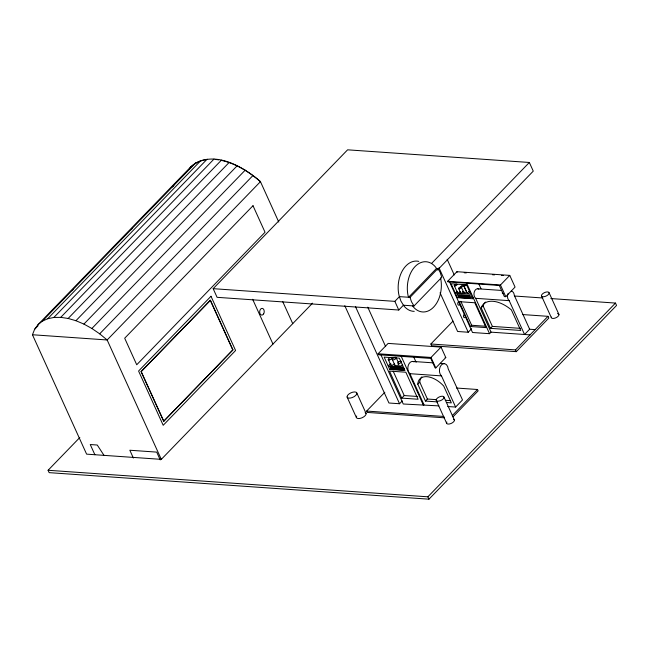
<?xml version="1.0" encoding="UTF-8"?>
<svg xmlns="http://www.w3.org/2000/svg" width="649" height="649" viewBox="0 0 649 649"><rect width="100%" height="100%" fill="white"/><g stroke="black" fill="none" stroke-linecap="round" stroke-linejoin="round"><path stroke-width="0.97" d="M312.55 303.164L161.309 459.362L86.609 454.146L32.45 334.746L34.632 329.27L37.958 324.719L191.252 166.395C212.831 148.848 242.807 166.241 260.444 181.647L278.778 222.063M189.037 169.438L191.252 166.395M37.958 324.719L42.339 321.174L195.633 162.858M34.632 329.27L38.153 325.644M71.901 290.784L73.313 289.332M130.976 229.778L132.38 228.326M172.464 186.936L173.867 185.484M42.339 321.174L47.677 318.74L200.971 160.425M47.677 318.74L53.859 317.458L207.153 159.143M53.859 317.458L60.73 317.361L214.024 159.046M60.73 317.361L68.145 318.456L221.439 160.141M68.145 318.456L75.925 320.711L229.219 162.396M75.925 320.711L83.899 324.078L237.193 165.763M83.899 324.078L91.882 328.483L245.176 170.168M91.882 328.483L99.686 333.821L252.988 175.506M436.469 268.475L435.771 267.315A25.165 16.971 -86 0 0 415.117 266.52A25.165 16.971 -86 0 0 408.124 295.863L408.586 297.266L436.469 268.475L437.913 268.572L440.087 272.174L441.774 277.293L414.021 305.963L403.427 305.217L398.778 310.019L217.082 297.323L213.156 288.667L347.604 149.822L529.341 162.469L533.267 171.125L437.515 270.008M141.093 371.666L210.414 300.26L232.918 349.876L163.767 421.298L141.093 371.666L210.414 300.26M550.831 298.556L615.479 303.075L616.55 305.444L428.957 499.178L49.162 472.642L48.091 470.274L79.827 437.499M163.605 421.282L232.918 349.876M213.156 288.667L394.852 301.363L399.435 296.625L410.03 297.364L437.913 268.572M431.536 263.47L529.341 162.469M447.64 281.293L456.928 271.704L509.757 275.395L515.063 287.085L505.774 296.674L504.354 296.577L499.316 285.463L447.899 281.869L447.64 281.293L500.468 284.984L509.757 275.395M378.116 353.762L388.143 343.402L441.052 347.101L445.798 357.575L435.771 367.926L435.09 367.878L430.798 358.41L378.57 354.76L378.116 353.762L431.025 357.453L441.052 347.101M455.347 293.226L470.906 294.313L466.615 284.846L451.055 283.759L455.347 293.226L457.221 291.296M388.175 365.971L403.378 367.034L399.362 358.175L384.159 357.112L388.175 365.971L390.268 363.813M459.054 295.571L468.594 296.236L469.251 295.555L470.152 297.534L469.495 298.207L459.946 297.542L459.054 295.571L459.711 294.889M457.367 297.68L472.959 298.767L471.677 295.936L456.085 294.849L457.367 297.68L458.632 296.374L457.667 294.248M403.581 367.748L404.222 369.151L403.443 369.962L391.801 369.151L390.844 367.034L391.623 366.223M389.7 369.435L404.927 370.498L403.694 367.772L388.459 366.709L389.7 369.435L392.207 366.807L392.645 367.772L402.307 368.454M459.946 297.542L460.603 296.861M460.587 297.21L460.993 296.796L469 297.356L468.594 297.769L460.587 297.21L460.182 296.317L468.189 296.877L468.594 297.769M402.834 367.553L402.202 368.202L391.574 367.456L392.012 368.429L392.645 367.772M522.81 314.57L547.999 316.331L548.803 318.091L516.288 351.661L431.658 345.747L430.863 343.986L452.994 321.133M444.541 417.826L367.261 412.423L366.644 411.06L384.825 392.28M481.16 307.804A27.185 15.657 44.1 0 1 511.404 309.914L520.725 330.463L490.482 328.345L481.16 307.804L483.059 305.849A27.185 15.657 44.1 0 1 485.509 302.061M470.452 326.512L486.044 327.607L474.768 302.759L459.176 301.663L470.452 326.512L471.661 325.263L485.306 326.22M401.755 398.113L418.094 399.249L405.836 372.218L389.489 371.074L401.755 398.113L404.222 395.557L417.688 396.498M437.402 401.893L425.452 401.058L417.802 384.208L419.773 382.172A20.022 11.536 44.1 0 1 421.891 376.858M440.063 292.788L457.618 331.493L468.229 332.239L471.636 328.71M344.806 305.72L388.938 403.005L399.549 403.743L402.275 400.928M490.482 328.345L492.38 326.39L520.595 328.362M449.295 281.301L472.521 332.499L489.549 333.691L491.042 332.15L530.046 334.876M425.452 401.058L427.415 399.03L436.379 399.654M380.955 354.857L403.248 404.002L438.846 405.885M535.141 329.611L529.649 329.23L524.554 334.495L509.205 300.665A5.046 3.407 -86 0 1 508.199 293.307M455.622 407.061L462.51 399.946L448.224 368.932A6.547 4.413 -86 0 0 441.434 364.876A6.547 4.413 -86 0 0 441.482 375.893L455.622 407.061L447.729 406.509M430.863 343.986L515.493 349.9L547.999 316.331M452.345 415.506L477.526 389.505L478.143 390.868L452.961 416.869M48.091 470.274L427.878 496.81L615.479 303.075M464.246 272.767L466.266 272.913M492.469 274.746L494.489 274.884M501.547 275.379L503.559 275.517M477.769 288.781L501.426 290.436M468.546 291.393L470.493 291.531M514.47 296.017L542.751 297.988M460.66 294.954L467.345 295.425M465.584 296.252L468.594 296.455M469.349 297.128L473.251 297.396M478.881 289.162A5.046 3.407 -86 0 0 474.37 291.709A5.046 3.407 -86 0 0 475.693 298.321L509.205 300.665M445.117 357.526L445.798 357.575M32.45 334.746L107.15 339.971L260.444 181.647A64.924 37.399 44.1 0 0 221.544 160.425M412.683 361.428L433.41 362.872M440.314 363.359L444.265 363.635M390.844 367.034L402.485 367.845L403.443 369.962M392.012 368.429L402.64 369.167L402.202 368.202M414.111 361.874A6.547 4.413 -86 0 0 408.359 365.176A6.547 4.413 -86 0 0 409.908 373.686L441.482 375.893M456.45 388.029L477.526 389.505M445.344 400.279L450.317 400.628M446.358 402.518L451.339 402.867L443.697 386.017A20.022 11.536 44.1 0 0 426.928 376.688A20.022 11.536 44.1 0 0 417.802 384.208M366.644 411.06L443.924 416.463M99.686 333.821L107.15 339.971L161.309 459.362M103.994 455.355L97.269 445.027L90.252 444.541L94.876 454.722M414.021 305.963L411.466 301.728L410.03 297.364M412.577 305.857L412.902 306.393A25.165 16.971 -86 0 0 433.556 307.18A25.165 16.971 -86 0 0 440.549 277.837M549.103 292.772A4.129 1.906 -24.4 0 1 543.813 296.739A4.129 1.906 -24.4 0 1 542.962 293.51A4.129 1.906 -24.4 0 1 549.103 292.772L558.943 314.465M541.485 295.903L551.326 317.596M529.649 329.23L514.3 295.4A5.046 3.407 -86 0 0 511.282 291.125M500.468 284.984L505.774 296.674M515.493 349.9L516.288 351.661M478.962 284.205L481.039 288.781M483.059 305.849L492.38 326.39M475.693 298.321L491.042 332.15M466.323 282.485L489.549 333.691M463.808 285.682L467.207 293.17M468.594 296.236L469.495 298.207M463.613 285.511A1.379 0.633 -24.4 0 1 461.853 286.834A1.379 0.633 -24.4 0 1 461.569 285.755A1.379 0.633 -24.4 0 1 463.613 285.511L466.461 291.79A1.379 0.633 -24.4 0 1 464.692 293.105A1.379 0.633 -24.4 0 1 464.416 292.034M456.928 271.704L457.188 272.28M461.074 286.558L463.921 292.829M447.153 259.276L454.259 274.941M458.608 288.489L460.579 292.821M460.579 295.903L460.993 296.796M454.259 285.576L457.383 292.456M460.806 301.339L471.661 325.263M438.967 267.729L468.229 332.239M431.025 357.453L435.771 367.926M443.997 397.099A4.219 1.947 -24.4 0 1 438.594 401.147A4.219 1.947 -24.4 0 1 437.726 397.845A4.219 1.947 -24.4 0 1 443.997 397.099L454.389 420.008M394.852 301.363L398.778 310.019M436.217 400.295L446.609 423.205M413.632 356.804L416.114 362.264M419.773 382.172L427.415 399.03M409.908 373.686L424.04 404.854M401.204 356.277L423.497 405.422M396.19 357.777A2.134 0.982 -24.4 0 1 393.464 359.822A2.134 0.982 -24.4 0 1 393.026 358.151A2.134 0.982 -24.4 0 1 396.19 357.777L398.494 362.848M392.264 359.392L394.941 365.306M367.772 307.18L385.668 346.647M388.256 359.473L390.698 364.852M393.189 371.228L404.222 395.557M355.417 306.466L399.549 403.743M427.878 496.81L428.957 499.178M356.836 393.034A5.281 2.442 -24.4 0 1 350.071 398.105A5.281 2.442 -24.4 0 1 348.984 393.975A5.281 2.442 -24.4 0 1 356.836 393.034L366.109 413.478M347.093 397.042L356.358 417.477M282.777 301.712L292.731 323.64M252.648 299.278L272.961 344.059M210.252 300.244L232.756 349.868M141.255 371.674L163.767 421.298M160.238 459.914L156.701 452.11L129.832 450.236L133.37 458.04M394.332 363.87A2.044 0.941 -24.4 0 1 391.631 365.282A2.044 0.941 -24.4 0 1 391.079 363.975M398.737 364.284A2.134 0.982 -24.4 0 1 396.393 365.695A2.134 0.982 -24.4 0 1 394.949 365.03M402.631 364.389A2.044 0.941 -24.4 0 1 400.255 366.044A2.044 0.941 -24.4 0 1 398.997 365.103M401.366 362.174A2.044 0.941 -24.4 0 1 398.454 363.586A2.044 0.941 -24.4 0 1 398.462 361.972A2.044 0.941 -24.4 0 1 401.366 361.396M453.619 419.27A4.219 1.947 -24.4 0 1 450.998 423.513A4.219 1.947 -24.4 0 1 446.877 422.037M365.144 412.553A5.281 2.442 -24.4 0 1 361.866 417.859A5.281 2.442 -24.4 0 1 356.699 416.017M459.719 304.559A1.687 1.136 -86 0 1 457.837 304.308A1.687 1.136 -86 0 1 458.811 301.826M464.895 317.556A1.614 1.087 -86 0 1 463.524 316.631A1.614 1.087 -86 0 1 464.23 314.546M503.373 293.437A1.906 0.884 -24.4 0 1 502.415 293.251M502.302 293.048A1.906 0.884 -24.4 0 1 502.302 292.804M460.165 291.515A1.509 0.698 -24.4 0 1 458.235 292.764A1.509 0.698 -24.4 0 1 457.667 291.807M462.396 291.458A1.42 0.657 -24.4 0 1 463.11 292.139A1.42 0.657 -24.4 0 1 461.382 293.113A1.42 0.657 -24.4 0 1 460.668 292.431M468.854 291.936A1.29 0.592 -24.4 0 1 469.405 292.683A1.29 0.592 -24.4 0 1 467.588 293.429A1.29 0.592 -24.4 0 1 467.669 292.423M466.104 284.57A1.29 0.592 -24.4 0 1 465.357 285.682A1.29 0.592 -24.4 0 1 463.824 285.73A1.29 0.592 -24.4 0 1 464.846 284.611M558.684 314.035A4.129 1.906 -24.4 0 1 555.625 317.896A4.129 1.906 -24.4 0 1 551.326 317.061M557.483 313.605A4.129 1.906 -24.4 0 1 558.189 313.743M414.232 311.35A25.165 16.971 -86 0 1 403.751 305.752L400.871 300.99L398.973 295.23A25.165 16.971 -86 0 1 418.783 261.385M190.141 167.937A64.924 37.399 44.1 0 1 206.382 159.54M215.963 159.508A64.924 37.399 44.1 0 1 218.721 159.881M253.005 205.709L124.689 338.218L136.728 364.754L265.035 232.245L253.005 205.709M210.99 296.269L138.586 371.041L163.191 425.29L235.595 350.509L210.99 296.269M389.408 359.887A2.044 0.941 -24.4 0 0 392.028 357.932A2.044 0.941 -24.4 0 0 388.986 358.289A2.044 0.941 -24.4 0 0 389.408 359.887M455.111 285.876A1.509 0.698 -24.4 0 0 457.05 284.432A1.509 0.698 -24.4 0 0 454.803 284.7A1.509 0.698 -24.4 0 0 455.111 285.876M459.411 288.773A1.42 0.657 -24.4 0 0 461.228 287.41A1.42 0.657 -24.4 0 0 459.119 287.661A1.42 0.657 -24.4 0 0 459.411 288.773M263.648 313.84A3.375 2.272 -86 0 0 262.439 308.397A3.375 2.272 -86 0 0 259.787 312.932A3.375 2.272 -86 0 0 263.648 313.84"/></g></svg>
